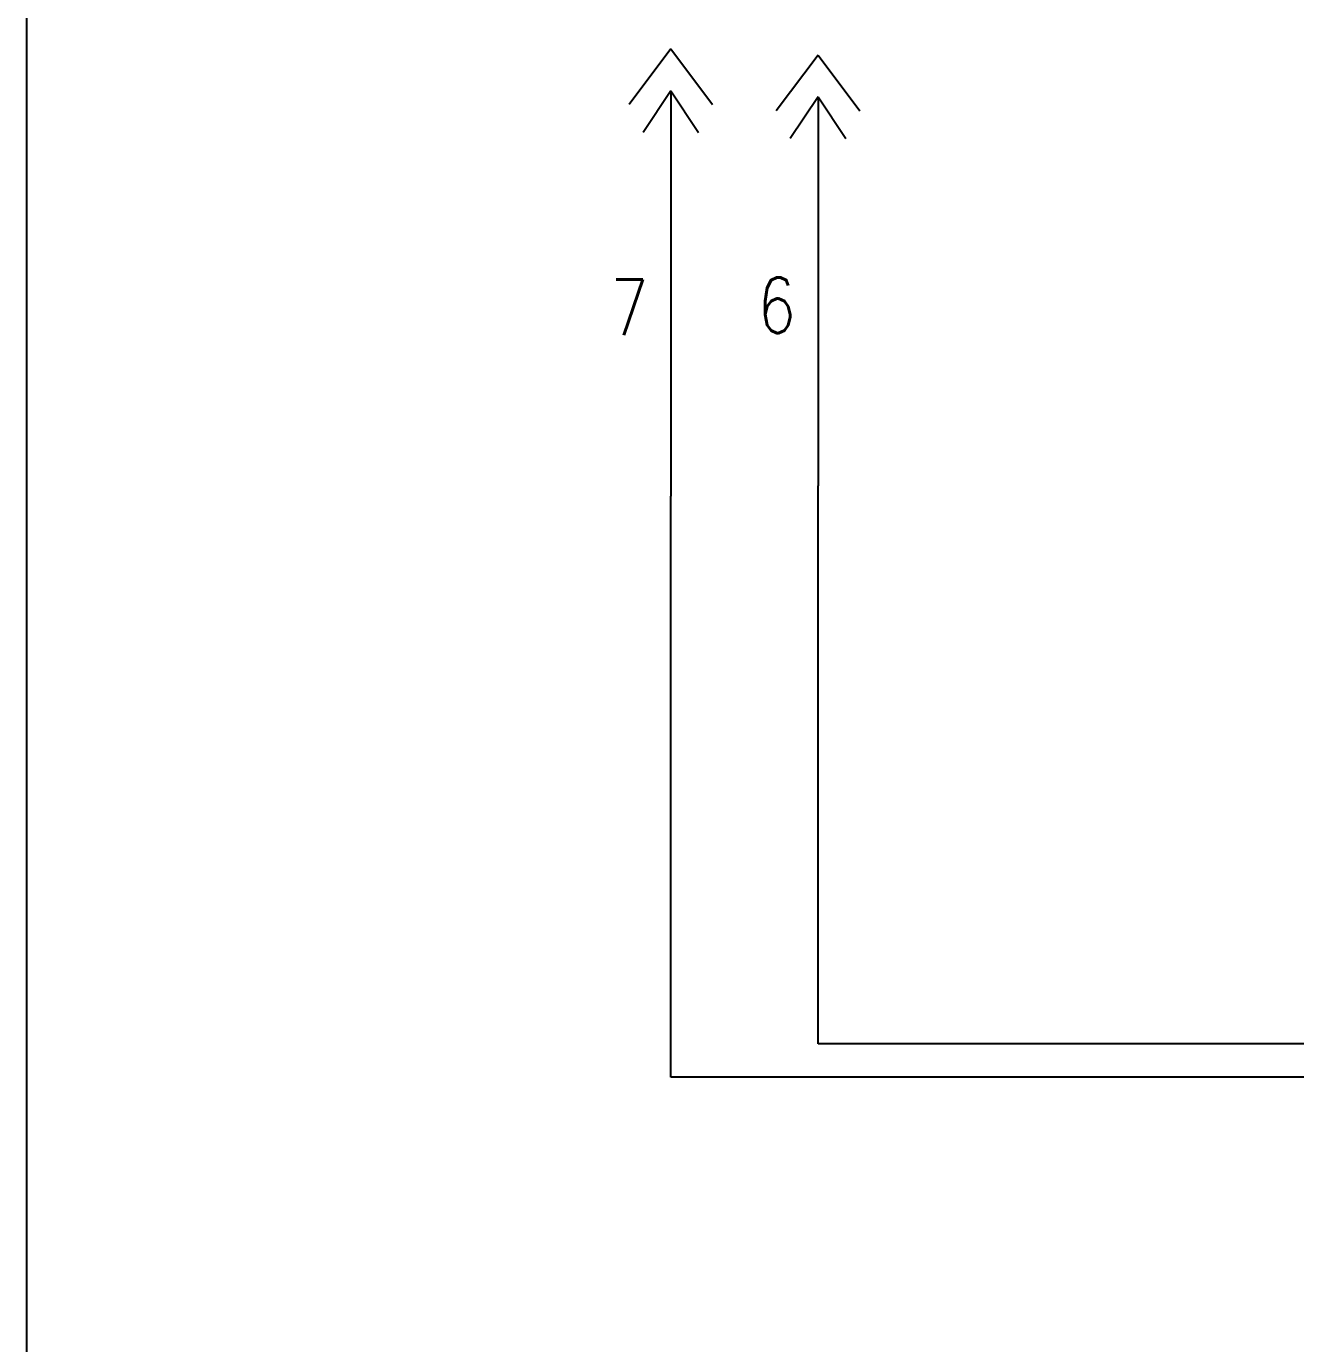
# Model space of a CAD drawing. Header units: inches. Extents: x 15 to 148, y 10 to 111.
# Drawn here: x 126.91 to 131.191, y 101.806 to 106.247 of the extents above; entities that cross this region are included whole.
import ezdxf
from ezdxf.enums import TextEntityAlignment as Align

# ---------------------------------------------------------------- set-up
doc = ezdxf.new("R2010")
doc.units = ezdxf.units.IN
doc.header["$MEASUREMENT"] = 0
for name, color, linetype in [('BLK_12AWG', 7, 'Continuous'), ('SYMS', 7, 'Continuous'), ('WIREFIXED', 160, 'Continuous')]:
    doc.layers.add(name, color=color, linetype=linetype)
doc.styles.add('WD', font='romans.shx')

# ---------------------------------------------------------------- blocks, each defined once
blk = doc.blocks.new('VC01PJ')
for p, q in [((0, 0.0625), (-0.0938, -0.0625)), ((0, 0.0625), (0.0938, -0.0625)), ((0, -0.0312), (-0.0625, -0.125)), ((0, -0.0312), (0.0625, -0.125)), ((0, -0.0312), (0, -0.0938))]:
    blk.add_line(p, q)
at = {"style": 'WD', "width": 0.7}
for tag, p in [('INST', (0.2292, 0.8498)), ('LOC', (-0.0625, 0.6802)), ('DESC1', (-0.0625, 0.5105)), ('DESC2', (-0.0625, 0.3543))]:
    blk.add_attdef(tag, text='', height=0.125, dxfattribs=at).set_placement(p, align=Align.RIGHT)
at = {"style": 'WD'}
blk.add_attdef('TAG1', text='', height=0.125, dxfattribs=at).set_placement((-0.0625, 0.0938), align=Align.RIGHT)
at = {"linetype": 'Continuous', "style": 'WD', "flags": 8}
blk.add_attdef('TERM02', (0.047, 0.0625), '', height=0.125, dxfattribs=at)
at = {"style": 'WD'}
for tag, p, height, flags in [('FAMILY', (-0.1317, 0.0637), 0.01, 9), ('X2TERM02', (0, 0.0625), 0.0125, 1), ('X2TERMDESC02', (0.0261, 0.0416), 0.01, 1), ('X8TERM01', (0, -0.0938), 0.0125, 1), ('X8TERMDESC01', (0.0131, -0.1146), 0.01, 1)]:
    blk.add_attdef(tag, p, '', height=height, dxfattribs=dict(at, flags=flags))
at = {"linetype": 'Continuous', "style": 'WD', "flags": 9}
for tag, p in [('MFG', (-0.1086, 0)), ('CAT', (-0.1067, 0.0195)), ('ASSYCODE', (-0.1091, -0.0139))]:
    blk.add_attdef(tag, text='', height=0.01, dxfattribs=at).set_placement(p, align=Align.CENTER)
at = {"style": 'WD'}
for tag, p in [('X4LINK', (-0.125, -0.0625)), ('X1LINK', (0.125, -0.0625))]:
    blk.add_attdef(tag, p, '', height=0.01, dxfattribs=at)
at = {"linetype": 'Continuous', "style": 'WD', "flags": 8}
blk.add_attdef('TERM01', text='', height=0.125, dxfattribs=at).set_placement((0.047, -0.1562), align=Align.TOP_LEFT)
blk = doc.blocks.new('WD_WNV')
at = {"style": 'WD', "flags": 1}
for tag, p in [('W01USER', (-0.0625, 0.0938)), ('W02USER', (-0.0625, 0.0859)), ('W03USER', (-0.0625, 0.0781)), ('W04USER', (-0.0625, 0.0703)), ('W05USER', (-0.0625, 0.0625)), ('W06USER', (-0.0625, 0.0547)), ('W07USER', (-0.0625, 0.0469)), ('W08USER', (-0.0625, 0.0391)), ('W09USER', (-0.0625, 0.0312)), ('W10USER', (-0.0625, 0.0234))]:
    blk.add_attdef(tag, text='', height=0.005, dxfattribs=at).set_placement(p, align=Align.CENTER)
at = {"linetype": 'Continuous', "style": 'WD', "width": 0.8}
blk.add_attdef('WIRENO', text='', height=0.125, dxfattribs=at).set_placement((-0.05, 0), align=Align.MIDDLE_RIGHT)

msp = doc.modelspace()

# ---------------------------------------------------------------- linework, layer by layer
at = {"color": 7, "linetype": 'Continuous'}
msp.add_line((126.9102, 110.7588), (126.9102, 94.5738), dxfattribs=at)
at = {"layer": 'BLK_12AWG'}
for p, q in [((129.0837, 105.9364), (129.0837, 104.6633)), ((129.5802, 105.9154), (129.5802, 104.6983)), ((129.5802, 102.8163), (129.5802, 104.6983)), ((129.0837, 102.7042), (129.0837, 104.6633)), ((132.2903, 102.8163), (129.5802, 102.8163)), ((132.2118, 102.7042), (129.0837, 102.7042))]:
    msp.add_line(p, q, dxfattribs=at)

# ---------------------------------------------------------------- block references
at = {"layer": 'SYMS', "xscale": 1.5, "yscale": 1.5, "zscale": 1.5}
for p in [(129.0837, 106.077), (129.5802, 106.056)]:
    msp.add_blockref('VC01PJ', p, dxfattribs=at)
at = {"layer": 'WIREFIXED'}
ref = msp.add_blockref('WD_WNV', (129.0837, 105.2999), dxfattribs=dict(at, xscale=1.5, yscale=1.5, zscale=1.5))
ref.add_attrib('WIRENOF', '7', dxfattribs={"linetype": 'Continuous', "height": 0.1875, "style": 'WD', "width": 0.8}).set_placement((129.0087, 105.2999), align=Align.MIDDLE_RIGHT)
ref = msp.add_blockref('WD_WNV', (129.5802, 105.3069), dxfattribs=dict(at, xscale=1.5, yscale=1.5, zscale=1.5))
ref.add_attrib('WIRENOF', '6', dxfattribs={"linetype": 'Continuous', "height": 0.1875, "style": 'WD', "width": 0.8}).set_placement((129.5052, 105.3069), align=Align.MIDDLE_RIGHT)

doc.saveas('drawing.dxf')
